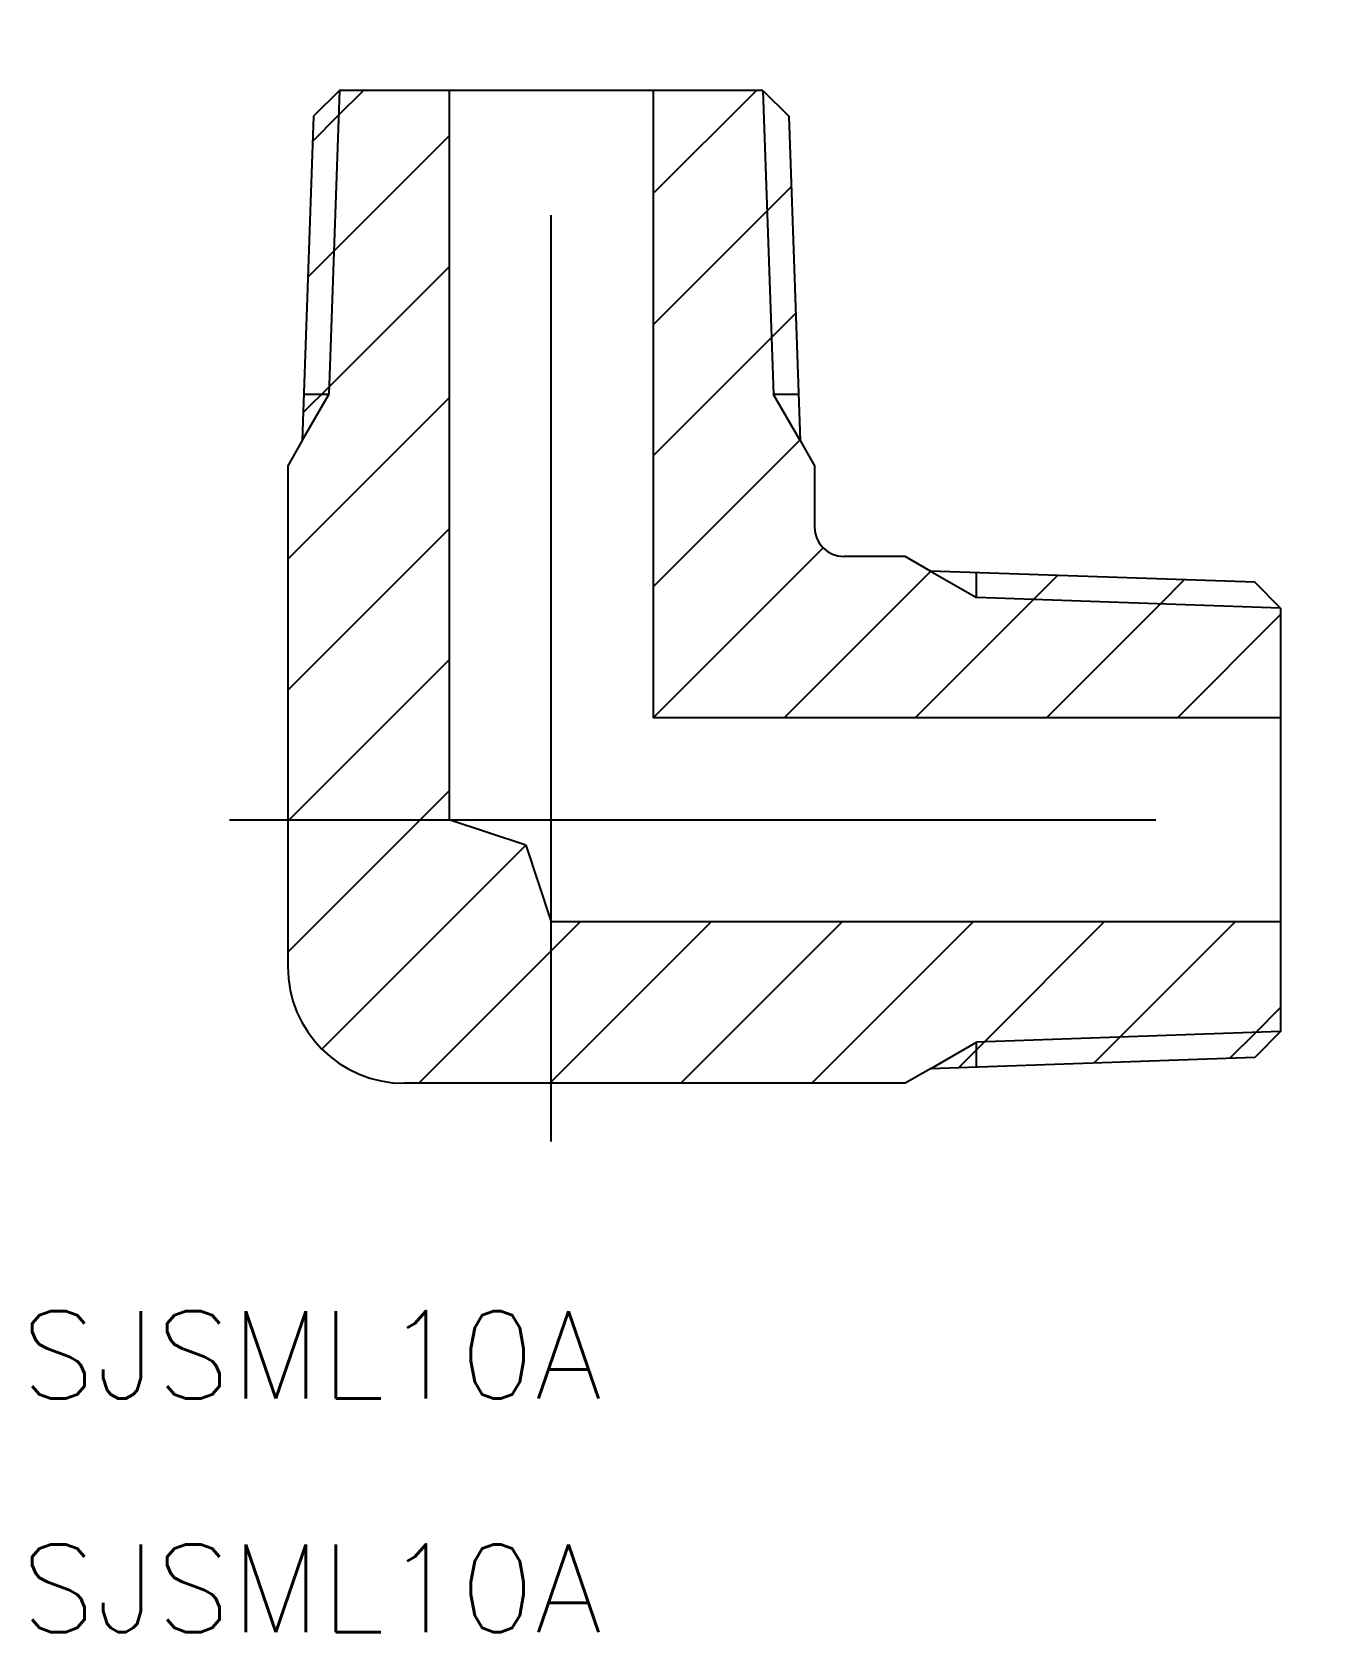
# Model space of a CAD drawing. Extents: x -17.8 to 27, y -27.8 to 27.
import ezdxf

# ---------------------------------------------------------------- set-up
doc = ezdxf.new("R2010")
doc.units = 0
doc.linetypes.add('CENTER', pattern=[50.8, 31.75, -6.35, 6.35, -6.35])
doc.layers.get('0').update_dxf_attribs({"linetype": 'CONTINUOUS'})
doc.layers.add('CENTER', color=1, linetype='CENTER')
doc.styles.get("Standard").update_dxf_attribs({"font": 'txt.shx', "height": 3, "bigfont": 'bigfont.shx'})

msp = doc.modelspace()

# ---------------------------------------------------------------- linework, layer by layer
at = {"color": 7, "linetype": 'CONTINUOUS'}
for p, q in [((-7.253, 25), (-8.14, 24.113)), ((7.253, 25), (-7.253, 25)), ((-3.5, 25), (-3.5, 0)), ((3.5, 25), (3.5, 3.5)), ((7.253, 25), (8.14, 24.113)), ((-8.14, 24.113), (-8.528, 13)), ((8.14, 24.113), (8.528, 13)), ((-7.617, 14.578), (-8.473, 14.578)), ((8.473, 14.578), (7.617, 14.578)), ((-8.528, 13), (-9.028, 12.134)), ((8.528, 13), (9.028, 12.134)), ((-9.028, 12.134), (-9.028, -5.028)), ((9.028, 12.134), (9.028, 10.028)), ((12.134, 9.028), (10.028, 9.028)), ((13, 8.528), (12.134, 9.028)), ((24.113, 8.14), (13, 8.528)), ((14.578, 7.617), (14.578, 8.473)), ((25, 7.253), (24.113, 8.14)), ((25, 7.253), (25, -7.253)), ((25, 3.5), (3.5, 3.5)), ((-0.863, -0.863), (-3.5, 0)), ((-0.863, -0.863), (0, -3.5)), ((25, -3.5), (0, -3.5)), ((14.578, -8.473), (14.578, -7.617)), ((25, -7.253), (24.113, -8.14)), ((24.113, -8.14), (13, -8.528)), ((13, -8.528), (12.134, -9.028)), ((12.134, -9.028), (-5.028, -9.028))]:
    msp.add_line(p, q, dxfattribs=at)
at = {"color": 3, "linetype": 'CONTINUOUS'}
for p, q in [((-7.253, 25), (-7.617, 14.578)), ((-7.307, 24.124), (-6.431, 25)), ((3.5, 21.461), (7.039, 25)), ((7.253, 25), (7.617, 14.578)), ((-8.17, 23.261), (-7.307, 24.124)), ((-7.449, 19.492), (-3.5, 23.441)), ((7.407, 20.877), (8.225, 21.695)), ((3.5, 16.97), (7.407, 20.877)), ((-8.332, 18.608), (-7.449, 19.492)), ((-7.591, 14.86), (-3.5, 18.951)), ((7.54, 16.52), (8.376, 17.356)), ((3.5, 12.48), (7.54, 16.52)), ((-8.495, 13.956), (-7.591, 14.86)), ((-9.028, 8.932), (-3.5, 14.461)), ((-8.528, 13), (-7.617, 14.578)), ((8.528, 13), (7.617, 14.578)), ((3.5, 7.99), (8.522, 13.012)), ((8.522, 13.012), (8.528, 13.018)), ((-9.028, 4.442), (-3.5, 9.97)), ((3.5, 3.5), (9.321, 9.321)), ((7.99, 3.5), (13.012, 8.522)), ((13, 8.528), (14.578, 7.617)), ((13.012, 8.522), (13.018, 8.528)), ((16.52, 7.54), (17.356, 8.376)), ((20.877, 7.407), (21.695, 8.225)), ((12.48, 3.5), (16.52, 7.54)), ((25, 7.253), (14.578, 7.617)), ((16.97, 3.5), (20.877, 7.407)), ((21.461, 3.5), (25, 7.039)), ((-8.98, 0), (-3.5, 5.48)), ((-4.49, 0), (-3.5, 0.99)), ((-9.028, -0.048), (-8.98, 0)), ((-9.028, -4.538), (-4.49, 0)), ((-7.857, -7.857), (-0.863, -0.863)), ((0, -4.49), (0.99, -3.5)), ((0, -8.98), (5.48, -3.5)), ((4.442, -9.028), (9.97, -3.5)), ((8.932, -9.028), (14.461, -3.5)), ((14.86, -7.591), (18.951, -3.5)), ((19.492, -7.449), (23.441, -3.5)), ((-4.538, -9.028), (0, -4.49)), ((24.124, -7.307), (25, -6.431)), ((13, -8.528), (14.578, -7.617)), ((13.956, -8.495), (14.86, -7.591)), ((25, -7.253), (14.578, -7.617)), ((18.608, -8.332), (19.492, -7.449)), ((23.261, -8.17), (24.124, -7.307)), ((-0.048, -9.028), (0, -8.98))]:
    msp.add_line(p, q, dxfattribs=at)
at = {"color": 7, "linetype": 'CONTINUOUS'}
for centre, radius in [((10.028, 10.028), 1), ((-5.028, -5.028), 4)]:
    msp.add_arc(centre, radius, 180, 270, dxfattribs=at)
at = {"layer": 'CENTER', "color": 1, "linetype": 'CENTER'}
for p, q in [((0, -11.028), (0, 27)), ((-11.028, 0), (27, 0))]:
    msp.add_line(p, q, dxfattribs=at)

# ---------------------------------------------------------------- texts
at = {"color": 7, "linetype": 'CONTINUOUS'}
for p in [(-18.178, -19.833), (-18.178, -27.833)]:
    msp.add_text('SJSML10A', height=3, dxfattribs=at).set_placement(p)

doc.saveas('drawing.dxf')
